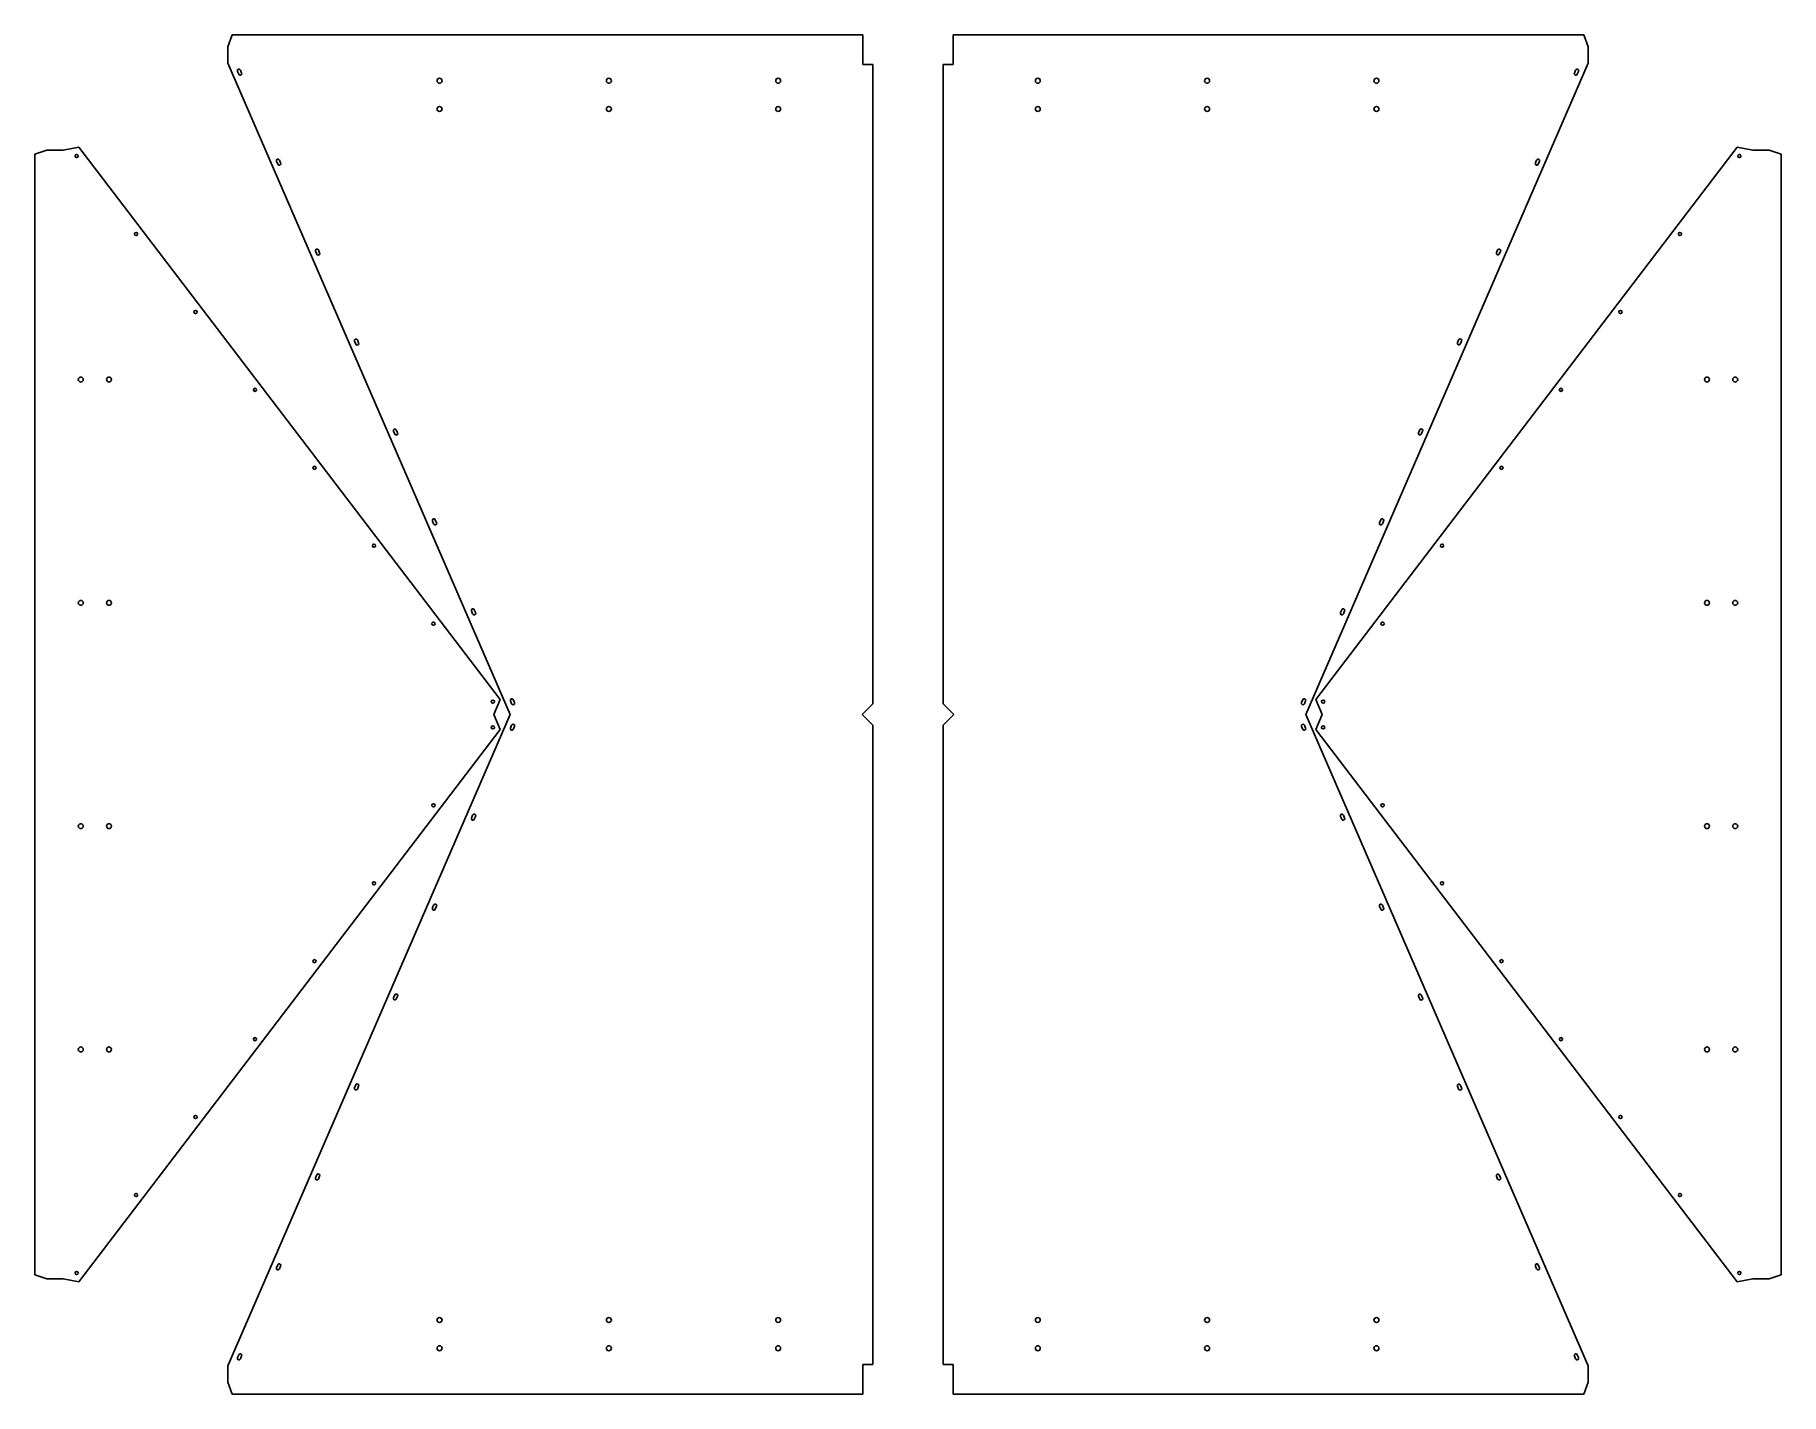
# Model space of a CAD drawing. Header units: millimetres. Extents: x -274 to 2202, y -964 to 964.
import ezdxf

# ---------------------------------------------------------------- set-up
doc = ezdxf.new("R2010")
doc.units = ezdxf.units.MM

msp = doc.modelspace()

# ---------------------------------------------------------------- linework, layer by layer
for p, q in [((6, 963.7645), (0, 946.7645)), ((0, 946.7645), (0, 923.7645)), ((900, 963.7645), (6, 963.7645)), ((900, 921.7645), (900, 963.7645)), ((1028, 963.7645), (1028, 921.7645)), ((1922, 963.7645), (1028, 963.7645)), ((1928, 946.7645), (1922, 963.7645)), ((1928, 923.7645), (1928, 946.7645)), ((0, 923.7645), (400.2487, 0)), ((914, 921.7645), (900, 921.7645)), ((914, 15), (914, 921.7645)), ((1028, 921.7645), (1014, 921.7645)), ((1014, 921.7645), (1014, 15)), ((1527.7513, 0), (1928, 923.7645)), ((15.3096, 907.9239), (13.5205, 912.053)), ((19.4387, 909.713), (17.6496, 913.8421)), ((1908.5613, 909.713), (1910.3504, 913.8421)), ((1912.6904, 907.9239), (1914.4795, 912.053)), ((-256.5973, 800.4904), (-273.5973, 794.4904)), ((-273.5973, 794.4904), (-273.5973, -794.4904)), ((-233.5973, 800.4904), (-256.5973, 800.4904)), ((-211.4258, 804.3998), (-233.5973, 800.4904)), ((385.8657, 21.2755), (-211.4258, 804.3998)), ((2139.4258, 804.3998), (1542.1343, 21.2755)), ((2161.5973, 800.4904), (2139.4258, 804.3998)), ((2184.5973, 800.4904), (2161.5973, 800.4904)), ((2201.5973, 794.4904), (2184.5973, 800.4904)), ((2201.5973, -794.4904), (2201.5973, 794.4904)), ((70.5713, 780.3812), (68.7822, 784.5103)), ((74.7004, 782.1703), (72.9113, 786.2993)), ((1853.2996, 782.1703), (1855.0887, 786.2993)), ((1857.4287, 780.3812), (1859.2178, 784.5103)), ((125.833, 652.8385), (124.0439, 656.9676)), ((129.9621, 654.6275), (128.173, 658.7566)), ((1798.0379, 654.6275), (1799.827, 658.7566)), ((1802.167, 652.8385), (1803.9561, 656.9676)), ((181.0947, 525.2958), (179.3056, 529.4249)), ((185.2238, 527.0848), (183.4347, 531.2139)), ((1742.7762, 527.0848), (1744.5653, 531.2139)), ((1746.9053, 525.2958), (1748.6944, 529.4249)), ((236.3564, 397.7531), (234.5674, 401.8822)), ((240.4855, 399.5421), (238.6964, 403.6712)), ((1687.5145, 399.5421), (1689.3036, 403.6712)), ((1691.6436, 397.7531), (1693.4326, 401.8822)), ((291.6181, 270.2104), (289.8291, 274.3394)), ((295.7472, 271.9994), (293.9581, 276.1285)), ((1632.2528, 271.9994), (1634.0419, 276.1285)), ((1636.3819, 270.2104), (1638.1709, 274.3394)), ((351.0089, 144.4567), (349.2198, 148.5858)), ((1576.9911, 144.4567), (1578.7802, 148.5858)), ((346.8798, 142.6676), (345.0908, 146.7967)), ((1581.1202, 142.6676), (1582.9092, 146.7967)), ((400.2487, 0), (0, -923.7645)), ((376.9393, 0), (385.8657, 21.2755)), ((385.8657, -21.2755), (376.9393, 0)), ((402.1415, 15.1249), (400.3525, 19.254)), ((406.2706, 16.914), (404.4816, 21.0431)), ((899, 0), (914, 15)), ((914, -15), (899, 0)), ((1014, 15), (1029, 0)), ((1029, 0), (1014, -15)), ((1521.7294, 16.914), (1523.5184, 21.0431)), ((1525.8585, 15.1249), (1527.6475, 19.254)), ((1928, -923.7645), (1527.7513, 0)), ((1542.1343, 21.2755), (1551.0607, 0)), ((1551.0607, 0), (1542.1343, -21.2755)), ((-211.4258, -804.3998), (385.8657, -21.2755)), ((402.1415, -15.1249), (400.3525, -19.254)), ((406.2706, -16.914), (404.4816, -21.0431)), ((914, -921.7645), (914, -15)), ((1014, -15), (1014, -921.7645)), ((1521.7294, -16.914), (1523.5184, -21.0431)), ((1525.8585, -15.1249), (1527.6475, -19.254)), ((1542.1343, -21.2755), (2139.4258, -804.3998)), ((346.8798, -142.6676), (345.0908, -146.7967)), ((351.0089, -144.4567), (349.2198, -148.5858)), ((1576.9911, -144.4567), (1578.7802, -148.5858)), ((1581.1202, -142.6676), (1582.9092, -146.7967)), ((291.6181, -270.2104), (289.8291, -274.3394)), ((295.7472, -271.9994), (293.9581, -276.1285)), ((1632.2528, -271.9994), (1634.0419, -276.1285)), ((1636.3819, -270.2104), (1638.1709, -274.3394)), ((236.3564, -397.7531), (234.5674, -401.8822)), ((240.4855, -399.5421), (238.6964, -403.6712)), ((1687.5145, -399.5421), (1689.3036, -403.6712)), ((1691.6436, -397.7531), (1693.4326, -401.8822)), ((181.0947, -525.2958), (179.3056, -529.4249)), ((185.2238, -527.0848), (183.4347, -531.2139)), ((1742.7762, -527.0848), (1744.5653, -531.2139)), ((1746.9053, -525.2958), (1748.6944, -529.4249)), ((125.833, -652.8385), (124.0439, -656.9676)), ((129.9621, -654.6275), (128.173, -658.7566)), ((1798.0379, -654.6275), (1799.827, -658.7566)), ((1802.167, -652.8385), (1803.9561, -656.9676)), ((70.5713, -780.3812), (68.7822, -784.5103)), ((74.7004, -782.1703), (72.9113, -786.2993)), ((1853.2996, -782.1703), (1855.0887, -786.2993)), ((1857.4287, -780.3812), (1859.2178, -784.5103)), ((-273.5973, -794.4904), (-256.5973, -800.4904)), ((-256.5973, -800.4904), (-233.5973, -800.4904)), ((-233.5973, -800.4904), (-211.4258, -804.3998)), ((2139.4258, -804.3998), (2161.5973, -800.4904)), ((2161.5973, -800.4904), (2184.5973, -800.4904)), ((2184.5973, -800.4904), (2201.5973, -794.4904)), ((15.3096, -907.9239), (13.5205, -912.053)), ((19.4387, -909.713), (17.6496, -913.8421)), ((1908.5613, -909.713), (1910.3504, -913.8421)), ((1912.6904, -907.9239), (1914.4795, -912.053)), ((0, -923.7645), (0, -946.7645)), ((900, -963.7645), (900, -921.7645)), ((900, -921.7645), (914, -921.7645)), ((1014, -921.7645), (1028, -921.7645)), ((1028, -921.7645), (1028, -963.7645)), ((1928, -946.7645), (1928, -923.7645)), ((0, -946.7645), (6, -963.7645)), ((6, -963.7645), (900, -963.7645)), ((1028, -963.7645), (1922, -963.7645)), ((1922, -963.7645), (1928, -946.7645))]:
    msp.add_line(p, q)
for centre, radius in [((300, 898.7645), 3.5), ((540, 898.7645), 3.5), ((780, 898.7645), 3.5), ((1148, 898.7645), 3.5), ((1388, 898.7645), 3.5), ((1628, 898.7645), 3.5), ((300, 858.7645), 3.5), ((540, 858.7645), 3.5), ((780, 858.7645), 3.5), ((1148, 858.7645), 3.5), ((1388, 858.7645), 3.5), ((1628, 858.7645), 3.5), ((-214.5048, 791.9473), 2.25), ((2142.5048, 791.9473), 2.25), ((-130.2089, 681.4248), 2.25), ((2058.2089, 681.4248), 2.25), ((-45.9131, 570.9023), 2.25), ((1973.9131, 570.9023), 2.25), ((-208.5973, 475), 3.5), ((-168.5973, 475), 3.5), ((2096.5973, 475), 3.5), ((2136.5973, 475), 3.5), ((38.3827, 460.3799), 2.25), ((1889.6173, 460.3799), 2.25), ((122.6785, 349.8574), 2.25), ((1805.3215, 349.8574), 2.25), ((206.9744, 239.335), 2.25), ((1721.0256, 239.335), 2.25), ((-208.5973, 158.3333), 3.5), ((-168.5973, 158.3333), 3.5), ((2096.5973, 158.3333), 3.5), ((2136.5973, 158.3333), 3.5), ((291.2702, 128.8125), 2.25), ((1636.7298, 128.8125), 2.25), ((375.566, 18.2901), 2.25), ((1552.434, 18.2901), 2.25), ((375.566, -18.2901), 2.25), ((1552.434, -18.2901), 2.25), ((291.2702, -128.8125), 2.25), ((1636.7298, -128.8125), 2.25), ((-208.5973, -158.3333), 3.5), ((-168.5973, -158.3333), 3.5), ((2096.5973, -158.3333), 3.5), ((2136.5973, -158.3333), 3.5), ((206.9744, -239.335), 2.25), ((1721.0256, -239.335), 2.25), ((122.6785, -349.8574), 2.25), ((1805.3215, -349.8574), 2.25), ((38.3827, -460.3799), 2.25), ((1889.6173, -460.3799), 2.25), ((-208.5973, -475), 3.5), ((-168.5973, -475), 3.5), ((2096.5973, -475), 3.5), ((2136.5973, -475), 3.5), ((-45.9131, -570.9023), 2.25), ((1973.9131, -570.9023), 2.25), ((-130.2089, -681.4248), 2.25), ((2058.2089, -681.4248), 2.25), ((-214.5048, -791.9473), 2.25), ((2142.5048, -791.9473), 2.25), ((300, -858.7645), 3.5), ((540, -858.7645), 3.5), ((780, -858.7645), 3.5), ((1148, -858.7645), 3.5), ((1388, -858.7645), 3.5), ((1628, -858.7645), 3.5), ((300, -898.7645), 3.5), ((540, -898.7645), 3.5), ((780, -898.7645), 3.5), ((1148, -898.7645), 3.5), ((1388, -898.7645), 3.5), ((1628, -898.7645), 3.5)]:
    msp.add_circle(centre, radius)
for centre, start, end in [((15.5851, 912.9475), 23.4261, 203.4261), ((17.3741, 908.8185), 203.4261, 23.4261), ((1910.6259, 908.8185), 156.5739, 336.5739), ((1912.4149, 912.9475), 336.5739, 156.5739), ((70.8468, 785.4048), 23.4261, 203.4261), ((72.6358, 781.2757), 203.4261, 23.4261), ((1855.3642, 781.2757), 156.5739, 336.5739), ((1857.1532, 785.4048), 336.5739, 156.5739), ((126.1085, 657.8621), 23.4261, 203.4261), ((127.8975, 653.733), 203.4261, 23.4261), ((1800.1025, 653.733), 156.5739, 336.5739), ((1801.8915, 657.8621), 336.5739, 156.5739), ((181.3702, 530.3194), 23.4261, 203.4261), ((183.1592, 526.1903), 203.4261, 23.4261), ((1744.8408, 526.1903), 156.5739, 336.5739), ((1746.6298, 530.3194), 336.5739, 156.5739), ((236.6319, 402.7767), 23.4261, 203.4261), ((238.4209, 398.6476), 203.4261, 23.4261), ((1689.5791, 398.6476), 156.5739, 336.5739), ((1691.3681, 402.7767), 336.5739, 156.5739), ((291.8936, 275.234), 23.4261, 203.4261), ((1636.1064, 275.234), 336.5739, 156.5739), ((293.6826, 271.1049), 203.4261, 23.4261), ((1634.3174, 271.1049), 156.5739, 336.5739), ((347.1553, 147.6913), 23.4261, 203.4261), ((1580.8447, 147.6913), 336.5739, 156.5739), ((348.9444, 143.5622), 203.4261, 23.4261), ((1579.0556, 143.5622), 156.5739, 336.5739), ((402.417, 20.1485), 23.4261, 203.4261), ((404.2061, 16.0195), 203.4261, 23.4261), ((1523.7939, 16.0195), 156.5739, 336.5739), ((1525.583, 20.1485), 336.5739, 156.5739), ((402.417, -20.1485), 156.5739, 336.5739), ((404.2061, -16.0195), 336.5739, 156.5739), ((1523.7939, -16.0195), 23.4261, 203.4261), ((1525.583, -20.1485), 203.4261, 23.4261), ((347.1553, -147.6913), 156.5739, 336.5739), ((348.9444, -143.5622), 336.5739, 156.5739), ((1579.0556, -143.5622), 23.4261, 203.4261), ((1580.8447, -147.6913), 203.4261, 23.4261), ((293.6826, -271.1049), 336.5739, 156.5739), ((1634.3174, -271.1049), 23.4261, 203.4261), ((291.8936, -275.234), 156.5739, 336.5739), ((1636.1064, -275.234), 203.4261, 23.4261), ((236.6319, -402.7767), 156.5739, 336.5739), ((238.4209, -398.6476), 336.5739, 156.5739), ((1689.5791, -398.6476), 23.4261, 203.4261), ((1691.3681, -402.7767), 203.4261, 23.4261), ((181.3702, -530.3194), 156.5739, 336.5739), ((183.1592, -526.1903), 336.5739, 156.5739), ((1744.8408, -526.1903), 23.4261, 203.4261), ((1746.6298, -530.3194), 203.4261, 23.4261), ((126.1085, -657.8621), 156.5739, 336.5739), ((127.8975, -653.733), 336.5739, 156.5739), ((1800.1025, -653.733), 23.4261, 203.4261), ((1801.8915, -657.8621), 203.4261, 23.4261), ((70.8468, -785.4048), 156.5739, 336.5739), ((72.6358, -781.2757), 336.5739, 156.5739), ((1855.3642, -781.2757), 23.4261, 203.4261), ((1857.1532, -785.4048), 203.4261, 23.4261), ((15.5851, -912.9475), 156.5739, 336.5739), ((17.3741, -908.8185), 336.5739, 156.5739), ((1910.6259, -908.8185), 23.4261, 203.4261), ((1912.4149, -912.9475), 203.4261, 23.4261)]:
    msp.add_arc(centre, 2.25, start, end)

doc.saveas('drawing.dxf')
